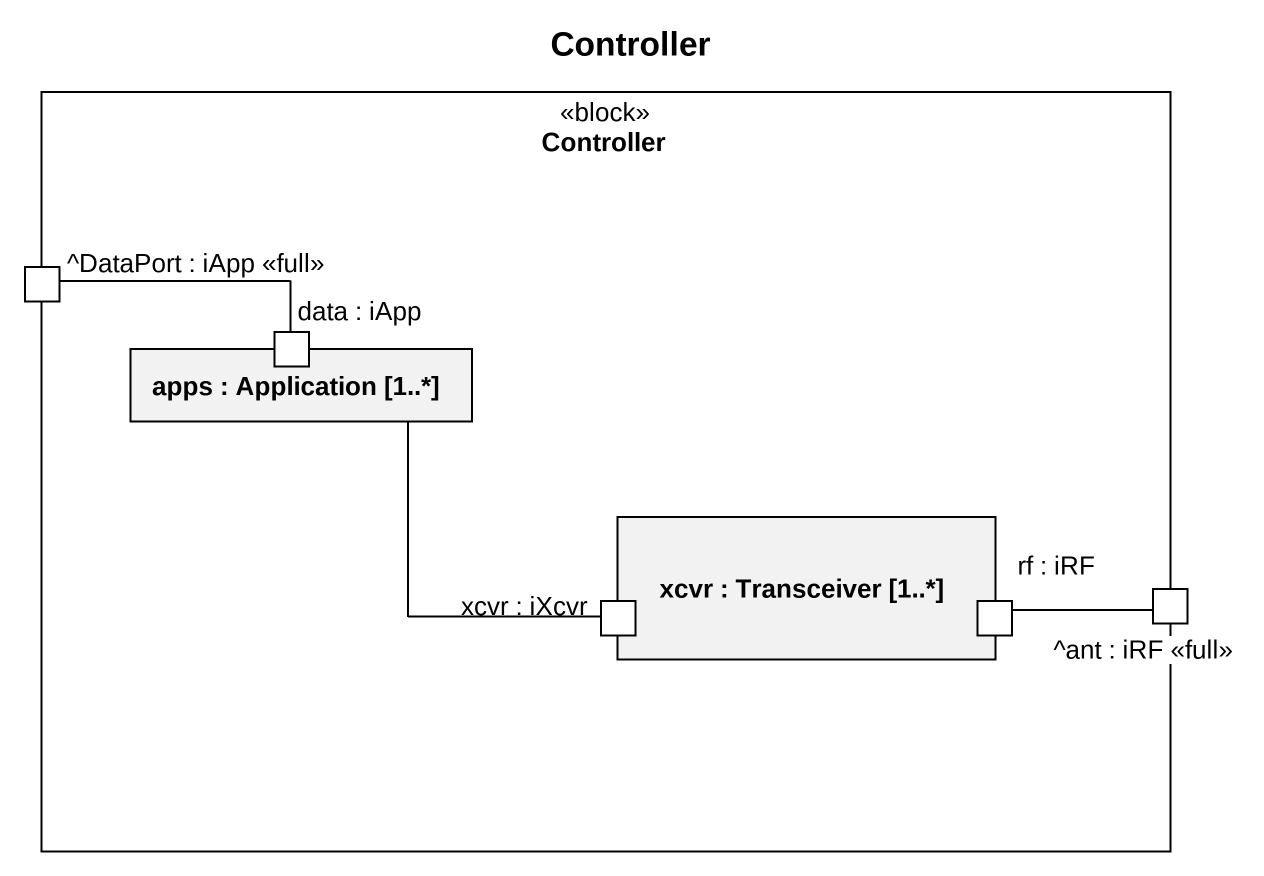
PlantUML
@startuml
title Controller
rectangle Controller <<block>> {
  port "^DataPort : iApp <<full>>" as DataPort_iApp_full
  rectangle "apps : Application [1..*]" as apps {
    port "data : iApp" as data_iApp
  }
  rectangle "xcvr : Transceiver [1..*]" as xcvr {
    port "xcvr : iXcvr" as xcvr_iXcvr
    port "rf : iRF" as rf_iRF
  }
  port "^ant : iRF <<full>>" as ant_iRF_full
}
DataPort_iApp_full -right- data_iApp
xcvr_iXcvr -up- apps
rf_iRF -right- ant_iRF_full
@enduml
